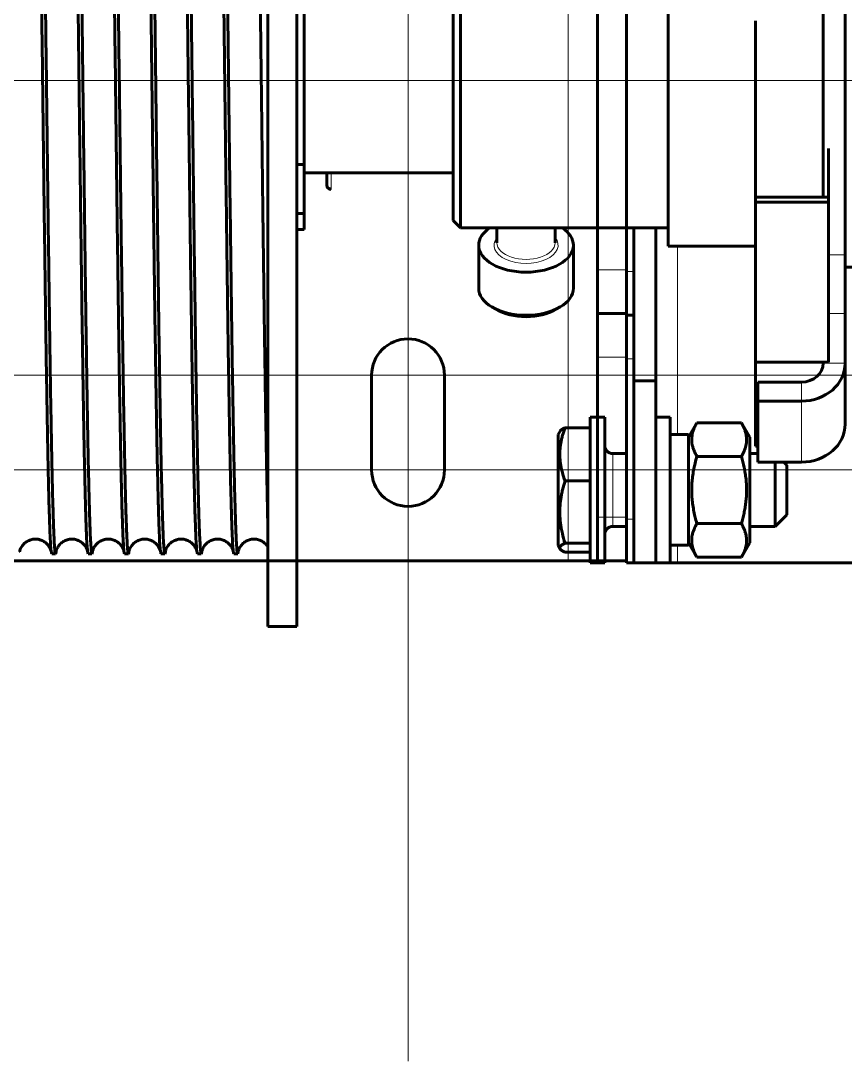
# Model space of a CAD drawing. Header units: millimetres. Extents: x 0 to 1680, y 0 to 594.
# Drawn here: x 591.54 to 594.51, y 226.455 to 230.205 of the extents above; entities that cross this region are included whole.
import ezdxf

# ---------------------------------------------------------------- set-up
doc = ezdxf.new("R2010")
doc.units = ezdxf.units.MM
for name, pattern in [('K5LT_AXLED', [19.5, 15, -1.5, 1.5, -1.5]), ('K5LT_BASIC', [0]), ('K5LT_THIN', [0])]:
    doc.linetypes.add(name, pattern=pattern)
doc.layers.add('Системный слой', color=7, linetype='Continuous')

# ---------------------------------------------------------------- blocks, each defined once
blk = doc.blocks.new('U43')
at = {"layer": 'Системный слой', "color": 30, "linetype": 'K5LT_AXLED', "lineweight": 18, "true_color": 0xff8000}
for p, q in [((592.9351, 233.5263), (592.9351, 228.9226)), ((592.9351, 231.0588), (592.9351, 226.4551)), ((587.7063, 229.9907), (595.7226, 229.9907)), ((588.3626, 228.9276), (592.6251, 228.9276)), ((590.8038, 228.9276), (595.0663, 228.9276)), ((588.3626, 228.5863), (592.6251, 228.5863)), ((590.8038, 228.5863), (595.0663, 228.5863))]:
    blk.add_line(p, q, dxfattribs=at)
at = {"layer": 'Системный слой', "color": 7, "linetype": 'K5LT_THIN', "lineweight": 18}
for p, q in [((593.5126, 228.2582), (593.5126, 231.7232)), ((593.6176, 229.3082), (593.7226, 229.3082)), ((593.6176, 228.9932), (593.7226, 228.9932)), ((593.7226, 228.4157), (593.6176, 228.4157))]:
    blk.add_line(p, q, dxfattribs=at)
at = {"layer": 'Системный слой', "color": 5, "linetype": 'K5LT_BASIC', "lineweight": 60, "true_color": 0x0000ff}
for p, q in [((593.6176, 230.6732), (593.6176, 229.3082)), ((593.7226, 230.6732), (593.7226, 229.3082)), ((593.6176, 229.1507), (593.6176, 229.3082)), ((593.7226, 229.1507), (593.7226, 229.3082)), ((593.6176, 229.1507), (593.6176, 228.9932)), ((593.6176, 229.1507), (593.7226, 229.1507)), ((593.7226, 228.9932), (593.7226, 229.1507)), ((593.6176, 228.4157), (593.6176, 228.9932)), ((593.7226, 228.4157), (593.7226, 228.9932)), ((592.8038, 228.9276), (592.8038, 228.5863)), ((593.0663, 228.5863), (593.0663, 228.9276)), ((593.6176, 228.4157), (593.6176, 228.2582)), ((593.7226, 228.2582), (593.7226, 228.4157)), ((589.9163, 228.2582), (593.5126, 228.2582)), ((593.5126, 228.2582), (593.6176, 228.2582)), ((593.7226, 228.2582), (593.6176, 228.2582))]:
    blk.add_line(p, q, dxfattribs=at)
for centre, start, end in [((592.9351, 228.9276), 0, 180), ((592.9351, 228.5863), 180, 0)]:
    blk.add_arc(centre, 0.1313, start, end, dxfattribs=at)

msp = doc.modelspace()

# ---------------------------------------------------------------- linework, layer by layer
at = {"layer": 'Системный слой', "color": 5, "linetype": 'K5LT_BASIC', "lineweight": 60, "true_color": 0x0000ff}
for p, q in [((592.42966, 231.95943), (592.42966, 228.02193)), ((592.53466, 231.95943), (592.53466, 228.02193)), ((594.43131, 229.56975), (594.43131, 230.6353)), ((594.51006, 229.36198), (594.51006, 230.6353)), ((593.87208, 229.39349), (593.87208, 230.57474)), ((593.12395, 229.45911), (593.12395, 230.50911)), ((593.0977, 229.48536), (593.0977, 230.48286)), ((592.56091, 230.29442), (592.56091, 229.68693)), ((594.18708, 229.56975), (594.18708, 230.20535)), ((594.44958, 229.56975), (594.44958, 229.7445)), ((592.53466, 229.68693), (592.56091, 229.68693)), ((592.56091, 229.68693), (592.56091, 229.51042)), ((592.56091, 229.6573), (593.0977, 229.6573)), ((592.64192, 229.6573), (592.64192, 229.6128)), ((594.18708, 229.55138), (594.18708, 229.56975)), ((594.44958, 229.56975), (594.18708, 229.56975)), ((594.44958, 229.55138), (594.44958, 229.56975)), ((594.44958, 229.55138), (594.18708, 229.55138)), ((594.18708, 228.97434), (594.18708, 229.55138)), ((594.44958, 228.97434), (594.44958, 229.55138)), ((592.53466, 229.51042), (592.56091, 229.51042)), ((592.56091, 229.51042), (592.56091, 229.45255)), ((593.12395, 229.45911), (593.0977, 229.48536)), ((592.53466, 229.45255), (592.56091, 229.45255)), ((593.87208, 229.45911), (593.12395, 229.45911)), ((593.2552, 229.45911), (593.2552, 229.40519)), ((593.4652, 229.45911), (593.4652, 229.40519)), ((593.72256, 229.45911), (593.72256, 229.30161)), ((593.74881, 229.45911), (593.74881, 228.90786)), ((593.82756, 229.45911), (593.82756, 228.90786)), ((593.18958, 229.39657), (593.18958, 229.24132)), ((593.53083, 229.39657), (593.53083, 229.24132)), ((594.18708, 229.39349), (593.87208, 229.39349)), ((594.51006, 229.15028), (594.51006, 229.36198)), ((593.72256, 229.14411), (593.72256, 229.30161)), ((594.67806, 229.31736), (594.51006, 229.31736)), ((593.25252, 229.16482), (593.23741, 229.17376)), ((593.46788, 229.16482), (593.48299, 229.17376)), ((593.72256, 229.14411), (593.72256, 228.98661)), ((593.72256, 229.14411), (593.74881, 229.14411)), ((594.51006, 228.97141), (594.51006, 229.15028)), ((593.72256, 228.40911), (593.72256, 228.98661)), ((594.44958, 228.97434), (594.18708, 228.97434)), ((594.18708, 228.89441), (594.18708, 228.97434)), ((594.43131, 228.97141), (594.43131, 228.97434)), ((594.51006, 228.97141), (594.51006, 228.7516)), ((594.51006, 228.76256), (594.51006, 228.97141)), ((593.74881, 228.90786), (593.74881, 228.25161)), ((593.74881, 228.90786), (593.82756, 228.90786)), ((593.82756, 228.25161), (593.82756, 228.90786)), ((594.18708, 228.69464), (594.18708, 228.89441)), ((594.19506, 228.89441), (594.18708, 228.89441)), ((594.19506, 228.83434), (594.19506, 228.90287)), ((594.19506, 228.90287), (594.35256, 228.90287)), ((594.19506, 228.83434), (594.35256, 228.83434)), ((594.19506, 228.61453), (594.19506, 228.83434)), ((593.64381, 228.77661), (593.59131, 228.77661)), ((593.59131, 228.51411), (593.59131, 228.77661)), ((593.64381, 228.51411), (593.64381, 228.77661)), ((593.82756, 228.77661), (593.88006, 228.77661)), ((593.88006, 228.77661), (593.88006, 228.25161)), ((593.59131, 228.7387), (593.50063, 228.7387)), ((593.94569, 228.70443), (593.97581, 228.7566)), ((593.97581, 228.7566), (594.13607, 228.7566)), ((594.13607, 228.7566), (594.16619, 228.70443)), ((594.51006, 228.75895), (594.51006, 228.76256)), ((593.48302, 228.7261), (593.47581, 228.71361)), ((593.47581, 228.71361), (593.47581, 228.35658)), ((593.88006, 228.71361), (593.94569, 228.71361)), ((593.94569, 228.71361), (593.94569, 228.31461)), ((594.16619, 228.3238), (594.16619, 228.70443)), ((594.18708, 228.67161), (594.18708, 228.69464)), ((594.19506, 228.69464), (594.18708, 228.69464)), ((594.19506, 228.67161), (594.18708, 228.67161)), ((593.67269, 228.64536), (593.72256, 228.64536)), ((593.97581, 228.63536), (594.13607, 228.63536)), ((594.16619, 228.64536), (594.19506, 228.64536)), ((594.35256, 228.61453), (594.19506, 228.61453)), ((594.25806, 228.59464), (594.25806, 228.61453)), ((594.25806, 228.38286), (594.25806, 228.59464)), ((594.2889, 228.61453), (594.30006, 228.60336)), ((594.30006, 228.60336), (594.30006, 228.56887)), ((593.59131, 228.54722), (593.50063, 228.54722)), ((594.30006, 228.56887), (594.30006, 228.42486)), ((593.59131, 228.25161), (593.59131, 228.51411)), ((593.64381, 228.25161), (593.64381, 228.51411)), ((593.72256, 228.40911), (593.72256, 228.25161)), ((594.25806, 228.38286), (594.30006, 228.42486)), ((593.47581, 228.35658), (593.47581, 228.31461)), ((593.67269, 228.38286), (593.72256, 228.38286)), ((593.97581, 228.39287), (594.13607, 228.39287)), ((594.16619, 228.38286), (594.25806, 228.38286)), ((593.59131, 228.32263), (593.50063, 228.32263)), ((593.94569, 228.3238), (593.97581, 228.27163)), ((594.13607, 228.27163), (594.16619, 228.3238)), ((591.65123, 228.28443), (591.66507, 228.28443)), ((591.78248, 228.28443), (591.79632, 228.28443)), ((591.91373, 228.28443), (591.92757, 228.28443)), ((592.04498, 228.28443), (592.05882, 228.28443)), ((592.17623, 228.28443), (592.19007, 228.28443)), ((592.30748, 228.28443), (592.32132, 228.28443)), ((593.48302, 228.30213), (593.47581, 228.31461)), ((593.59131, 228.28953), (593.50063, 228.28953)), ((593.88006, 228.31461), (593.94569, 228.31461)), ((593.64381, 228.25161), (593.59131, 228.25161)), ((593.74881, 228.25161), (593.72256, 228.25161)), ((593.74881, 228.25161), (593.82756, 228.25161)), ((593.82756, 228.25161), (593.88006, 228.25161)), ((593.82756, 228.25161), (593.90631, 228.25161)), ((593.90631, 228.25161), (594.69381, 228.25161)), ((593.97581, 228.27163), (594.13607, 228.27163)), ((592.42966, 228.02193), (592.53466, 228.02193))]:
    msp.add_line(p, q, dxfattribs=at)
at = {"layer": 'Системный слой', "color": 30, "linetype": 'K5LT_AXLED', "lineweight": 18, "true_color": 0xff8000}
msp.add_line((585.63256, 229.99068), (661.9513, 229.99068), dxfattribs=at)
at = {"layer": 'Системный слой', "color": 7, "linetype": 'K5LT_THIN', "lineweight": 18}
for p, q in [((592.65767, 229.6573), (592.65767, 229.60382)), ((592.65767, 229.60382), (592.65767, 229.59705)), ((593.61756, 228.77661), (593.61756, 229.45911)), ((593.90631, 229.39349), (593.90631, 228.71361)), ((594.51006, 229.36198), (594.44958, 229.36198)), ((593.72256, 229.30161), (593.74881, 229.30161)), ((594.51006, 229.15028), (594.44958, 229.15028)), ((593.72256, 228.98661), (593.74881, 228.98661)), ((594.43131, 228.97141), (594.51006, 228.97141)), ((594.35256, 228.83434), (594.35256, 228.90287)), ((594.35256, 228.61453), (594.35256, 228.83434)), ((593.67269, 228.59464), (593.67269, 228.64536)), ((593.67269, 228.38286), (593.67269, 228.59464)), ((593.74881, 228.40911), (593.72256, 228.40911)), ((593.90631, 228.31461), (593.90631, 228.25161))]:
    msp.add_line(p, q, dxfattribs=at)
at = {"layer": 'Системный слой', "color": 5, "linetype": 'K5LT_BASIC', "lineweight": 60, "true_color": 0x0000ff}
for centre, radius, start, end in [((592.65767, 229.6128), 0.01575, 180, 270), ((593.67269, 228.67424), 0.02887, 180, 270), ((593.67269, 228.35399), 0.02887, 90, 180)]:
    msp.add_arc(centre, radius, start, end, dxfattribs=at)
at = {"layer": 'Системный слой', "color": 7, "linetype": 'K5LT_THIN', "lineweight": 18}
for centre, major_axis, start_param, end_param in [((592.65767, 229.6128), (-0.01575, 0), 0, 1.5707963), ((593.3602, 229.39657), (-0.1155, 0), 5.8534856, 9.8544776), ((593.3602, 229.40519), (-0.105, 0), 0, 3.1415927)]:
    msp.add_ellipse(centre, major_axis=major_axis, ratio=0.5703319, start_param=start_param, end_param=end_param, dxfattribs=at)
at = {"layer": 'Системный слой', "color": 5, "linetype": 'K5LT_BASIC', "lineweight": 60, "true_color": 0x0000ff}
for centre, major_axis, ratio, start_param, end_param in [((593.3602, 229.39657), (0.17062, 0), 0.5703319, 2.4435478, 3.1415927), ((593.3602, 229.39657), (0.17062, 0), 0.5703319, 0, 0.6980448), ((593.3602, 229.39657), (0.17062, 0), 0.5703319, 3.1415927, 6.2831853), ((593.3602, 229.24132), (0.17062, 0), 0.5703319, 3.1415927, 3.90908), ((593.3602, 229.24132), (0.17062, 0), 0.5703319, 5.5156979, 6.2831853), ((593.3602, 229.24132), (0.17062, 0), 0.5703319, 3.90908, 5.5156979), ((593.3602, 229.22407), (0.14962, 0), 0.5703319, 3.90908, 5.5156979), ((594.35256, 228.97141), (0.07875, 0), 0.8702783, 4.712389, 6.2831853), ((594.35256, 228.97141), (0.1575, 0), 0.8702783, 4.712389, 6.2831853), ((594.35256, 228.7516), (0.1575, 0), 0.8702783, 4.712389, 6.2831853)]:
    msp.add_ellipse(centre, major_axis=major_axis, ratio=ratio, start_param=start_param, end_param=end_param, dxfattribs=at)
for points in [[(591.58561, 231.69693), (591.58627, 231.69693), (591.58759, 231.69182), (591.58956, 231.6689), (591.59154, 231.63094), (591.59352, 231.57826), (591.5955, 231.51135), (591.59748, 231.4308), (591.59946, 231.33734), (591.60144, 231.2318), (591.60342, 231.11513), (591.6054, 230.98838), (591.60737, 230.85268), (591.60935, 230.70925), (591.61133, 230.55938), (591.61331, 230.4044), (591.61529, 230.24572), (591.61727, 230.08475), (591.61925, 229.92294), (591.62123, 229.76173), (591.62321, 229.60258), (591.62518, 229.4469), (591.62716, 229.29611), (591.62914, 229.15154), (591.63112, 229.0145), (591.6331, 228.88621), (591.63508, 228.76782), (591.63706, 228.6604), (591.63904, 228.56491), (591.64101, 228.48221), (591.64299, 228.41303), (591.64497, 228.358), (591.64695, 228.31762), (591.64827, 228.30069), (591.64893, 228.29477)], [(591.71686, 231.69693), (591.71752, 231.69693), (591.71884, 231.69182), (591.72081, 231.6689), (591.72279, 231.63094), (591.72477, 231.57826), (591.72675, 231.51135), (591.72873, 231.4308), (591.73071, 231.33734), (591.73269, 231.2318), (591.73467, 231.11513), (591.73665, 230.98838), (591.73862, 230.85268), (591.7406, 230.70925), (591.74258, 230.55938), (591.74456, 230.4044), (591.74654, 230.24572), (591.74852, 230.08475), (591.7505, 229.92294), (591.75248, 229.76173), (591.75446, 229.60258), (591.75643, 229.4469), (591.75841, 229.29611), (591.76039, 229.15154), (591.76237, 229.0145), (591.76435, 228.88621), (591.76633, 228.76782), (591.76831, 228.6604), (591.77029, 228.56492), (591.77226, 228.48221), (591.77424, 228.41303), (591.77622, 228.358), (591.7782, 228.31762), (591.77952, 228.30069), (591.78018, 228.29477)], [(591.84811, 231.69693), (591.84877, 231.69693), (591.85009, 231.69182), (591.85206, 231.6689), (591.85404, 231.63094), (591.85602, 231.57826), (591.858, 231.51135), (591.85998, 231.4308), (591.86196, 231.33734), (591.86394, 231.2318), (591.86592, 231.11513), (591.8679, 230.98838), (591.86987, 230.85268), (591.87185, 230.70925), (591.87383, 230.55938), (591.87581, 230.4044), (591.87779, 230.24572), (591.87977, 230.08475), (591.88175, 229.92294), (591.88373, 229.76173), (591.88571, 229.60258), (591.88768, 229.44691), (591.88966, 229.29611), (591.89164, 229.15154), (591.89362, 229.0145), (591.8956, 228.88621), (591.89758, 228.76782), (591.89956, 228.66041), (591.90154, 228.56492), (591.90351, 228.48221), (591.90549, 228.41303), (591.90747, 228.35801), (591.90945, 228.31762), (591.91077, 228.30069), (591.91143, 228.29477)], [(591.97936, 231.69693), (591.98002, 231.69693), (591.98134, 231.69182), (591.98331, 231.6689), (591.98529, 231.63094), (591.98727, 231.57826), (591.98925, 231.51135), (591.99123, 231.4308), (591.99321, 231.33734), (591.99519, 231.2318), (591.99717, 231.11513), (591.99915, 230.98838), (592.00112, 230.85268), (592.0031, 230.70925), (592.00508, 230.55938), (592.00706, 230.4044), (592.00904, 230.24572), (592.01102, 230.08475), (592.013, 229.92294), (592.01498, 229.76173), (592.01696, 229.60258), (592.01893, 229.44691), (592.02091, 229.29611), (592.02289, 229.15154), (592.02487, 229.0145), (592.02685, 228.88621), (592.02883, 228.76782), (592.03081, 228.66041), (592.03279, 228.56492), (592.03476, 228.48221), (592.03674, 228.41303), (592.03872, 228.35801), (592.0407, 228.31762), (592.04202, 228.30069), (592.04268, 228.29477)], [(592.11061, 231.69693), (592.11127, 231.69693), (592.11259, 231.69182), (592.11456, 231.6689), (592.11654, 231.63094), (592.11852, 231.57826), (592.1205, 231.51135), (592.12248, 231.4308), (592.12446, 231.33734), (592.12644, 231.2318), (592.12842, 231.11513), (592.1304, 230.98838), (592.13237, 230.85268), (592.13435, 230.70925), (592.13633, 230.55938), (592.13831, 230.4044), (592.14029, 230.24572), (592.14227, 230.08475), (592.14425, 229.92294), (592.14623, 229.76173), (592.14821, 229.60258), (592.15018, 229.44691), (592.15216, 229.29611), (592.15414, 229.15154), (592.15612, 229.0145), (592.1581, 228.88621), (592.16008, 228.76783), (592.16206, 228.66041), (592.16404, 228.56492), (592.16601, 228.48221), (592.16799, 228.41304), (592.16997, 228.35801), (592.17195, 228.31762), (592.17327, 228.30069), (592.17393, 228.29477)], [(592.24186, 231.69693), (592.24252, 231.69693), (592.24384, 231.69182), (592.24581, 231.6689), (592.24779, 231.63094), (592.24977, 231.57826), (592.25175, 231.51135), (592.25373, 231.4308), (592.25571, 231.33734), (592.25769, 231.2318), (592.25967, 231.11513), (592.26165, 230.98838), (592.26362, 230.85268), (592.2656, 230.70925), (592.26758, 230.55938), (592.26956, 230.40441), (592.27154, 230.24572), (592.27352, 230.08475), (592.2755, 229.92294), (592.27748, 229.76173), (592.27946, 229.60258), (592.28143, 229.44691), (592.28341, 229.29611), (592.28539, 229.15154), (592.28737, 229.0145), (592.28935, 228.88621), (592.29133, 228.76783), (592.29331, 228.66041), (592.29529, 228.56492), (592.29726, 228.48221), (592.29924, 228.41304), (592.30122, 228.35801), (592.3032, 228.31762), (592.30452, 228.30069), (592.30518, 228.29477)], [(591.66507, 228.28443), (591.66441, 228.28443), (591.66309, 228.28953), (591.66111, 228.31245), (591.65913, 228.35041), (591.65716, 228.40307), (591.65518, 228.46997), (591.6532, 228.55051), (591.65122, 228.64395), (591.64924, 228.74947), (591.64726, 228.86612), (591.64528, 228.99285), (591.6433, 229.12853), (591.64133, 229.27194), (591.63935, 229.42179), (591.63737, 229.57674), (591.63539, 229.73541), (591.63341, 229.89636), (591.63143, 230.05816), (591.62945, 230.21935), (591.62747, 230.37849), (591.6255, 230.53416), (591.62352, 230.68495), (591.62154, 230.82952), (591.61956, 230.96657), (591.61758, 231.09487), (591.6156, 231.21326), (591.61362, 231.3207), (591.61165, 231.41621), (591.60967, 231.49894), (591.60769, 231.56815), (591.60571, 231.62321), (591.60373, 231.66364), (591.60241, 231.68059), (591.60175, 231.68653)], [(591.79632, 228.28443), (591.79566, 228.28443), (591.79434, 228.28953), (591.79236, 228.31245), (591.79038, 228.35041), (591.7884, 228.40307), (591.78643, 228.46997), (591.78445, 228.55051), (591.78247, 228.64395), (591.78049, 228.74947), (591.77851, 228.86612), (591.77653, 228.99285), (591.77455, 229.12853), (591.77258, 229.27194), (591.7706, 229.42179), (591.76862, 229.57675), (591.76664, 229.73541), (591.76466, 229.89636), (591.76268, 230.05816), (591.7607, 230.21935), (591.75872, 230.3785), (591.75675, 230.53416), (591.75477, 230.68495), (591.75279, 230.82952), (591.75081, 230.96657), (591.74883, 231.09487), (591.74685, 231.21327), (591.74487, 231.3207), (591.7429, 231.41621), (591.74092, 231.49894), (591.73894, 231.56815), (591.73696, 231.62321), (591.73498, 231.66364), (591.73366, 231.68059), (591.733, 231.68653)], [(591.92757, 228.28443), (591.92691, 228.28443), (591.92559, 228.28953), (591.92361, 228.31245), (591.92163, 228.35041), (591.91965, 228.40307), (591.91768, 228.46997), (591.9157, 228.55051), (591.91372, 228.64395), (591.91174, 228.74947), (591.90976, 228.86612), (591.90778, 228.99285), (591.9058, 229.12853), (591.90383, 229.27194), (591.90185, 229.42179), (591.89987, 229.57675), (591.89789, 229.73541), (591.89591, 229.89636), (591.89393, 230.05816), (591.89195, 230.21935), (591.88997, 230.3785), (591.888, 230.53416), (591.88602, 230.68496), (591.88404, 230.82952), (591.88206, 230.96657), (591.88008, 231.09487), (591.8781, 231.21327), (591.87612, 231.3207), (591.87415, 231.41621), (591.87217, 231.49894), (591.87019, 231.56815), (591.86821, 231.62322), (591.86623, 231.66364), (591.86491, 231.68059), (591.86425, 231.68653)], [(592.05882, 228.28443), (592.05816, 228.28443), (592.05684, 228.28953), (592.05486, 228.31245), (592.05288, 228.35041), (592.0509, 228.40307), (592.04893, 228.46997), (592.04695, 228.55051), (592.04497, 228.64395), (592.04299, 228.74947), (592.04101, 228.86612), (592.03903, 228.99286), (592.03705, 229.12853), (592.03508, 229.27194), (592.0331, 229.42179), (592.03112, 229.57675), (592.02914, 229.73541), (592.02716, 229.89636), (592.02518, 230.05816), (592.0232, 230.21936), (592.02122, 230.3785), (592.01925, 230.53416), (592.01727, 230.68496), (592.01529, 230.82953), (592.01331, 230.96657), (592.01133, 231.09487), (592.00935, 231.21327), (592.00737, 231.3207), (592.0054, 231.41622), (592.00342, 231.49895), (592.00144, 231.56815), (591.99946, 231.62322), (591.99748, 231.66364), (591.99616, 231.68059), (591.9955, 231.68653)], [(592.19007, 228.28443), (592.18941, 228.28443), (592.18809, 228.28953), (592.18611, 228.31245), (592.18413, 228.35041), (592.18215, 228.40307), (592.18018, 228.46997), (592.1782, 228.55051), (592.17622, 228.64395), (592.17424, 228.74947), (592.17226, 228.86612), (592.17028, 228.99286), (592.1683, 229.12854), (592.16633, 229.27194), (592.16435, 229.4218), (592.16237, 229.57675), (592.16039, 229.73541), (592.15841, 229.89637), (592.15643, 230.05816), (592.15445, 230.21936), (592.15247, 230.3785), (592.1505, 230.53417), (592.14852, 230.68496), (592.14654, 230.82953), (592.14456, 230.96658), (592.14258, 231.09487), (592.1406, 231.21327), (592.13862, 231.32071), (592.13664, 231.41622), (592.13467, 231.49895), (592.13269, 231.56815), (592.13071, 231.62322), (592.12873, 231.66364), (592.12741, 231.68059), (592.12675, 231.68653)], [(592.32132, 228.28443), (592.32066, 228.28443), (592.31934, 228.28953), (592.31736, 228.31245), (592.31538, 228.35041), (592.3134, 228.40307), (592.31143, 228.46997), (592.30945, 228.55051), (592.30747, 228.64395), (592.30549, 228.74948), (592.30351, 228.86612), (592.30153, 228.99286), (592.29955, 229.12854), (592.29758, 229.27194), (592.2956, 229.4218), (592.29362, 229.57675), (592.29164, 229.73541), (592.28966, 229.89637), (592.28768, 230.05817), (592.2857, 230.21936), (592.28372, 230.3785), (592.28175, 230.53417), (592.27977, 230.68496), (592.27779, 230.82953), (592.27581, 230.96658), (592.27383, 231.09487), (592.27185, 231.21327), (592.26987, 231.32071), (592.26789, 231.41622), (592.26592, 231.49895), (592.26394, 231.56815), (592.26196, 231.62322), (592.25998, 231.66364), (592.25866, 231.6806), (592.258, 231.68653)], [(591.64893, 228.29477), (591.6497, 228.28788), (591.65046, 228.28443), (591.65123, 228.28443)], [(591.66711, 228.29259), (591.66643, 228.28715), (591.66575, 228.28443), (591.66507, 228.28443)], [(591.78018, 228.29477), (591.78095, 228.28788), (591.78171, 228.28443), (591.78248, 228.28443)], [(591.79836, 228.29259), (591.79768, 228.28715), (591.797, 228.28443), (591.79632, 228.28443)], [(591.91143, 228.29477), (591.9122, 228.28788), (591.91296, 228.28443), (591.91373, 228.28443)], [(591.92961, 228.29259), (591.92893, 228.28715), (591.92825, 228.28443), (591.92757, 228.28443)], [(592.04268, 228.29477), (592.04345, 228.28788), (592.04421, 228.28443), (592.04498, 228.28443)], [(592.06086, 228.29259), (592.06018, 228.28715), (592.0595, 228.28443), (592.05882, 228.28443)], [(592.17393, 228.29477), (592.1747, 228.28788), (592.17546, 228.28443), (592.17623, 228.28443)], [(592.19211, 228.29259), (592.19143, 228.28715), (592.19075, 228.28443), (592.19007, 228.28443)], [(592.30518, 228.29477), (592.30595, 228.28788), (592.30671, 228.28443), (592.30748, 228.28443)], [(592.32336, 228.29259), (592.32268, 228.28715), (592.322, 228.28443), (592.32132, 228.28443)]]:
    msp.add_open_spline(points, degree=3, dxfattribs=at)
for points, knots in [([(592.40617, 229.99913), (592.40554, 230.0512), (592.40431, 230.15276), (592.40243, 230.30564), (592.40056, 230.45543), (592.39864, 230.60497), (592.39678, 230.74494), (592.39509, 230.86648), (592.3937, 230.96182), (592.39287, 231.01628), (592.39251, 231.0394)], [0, 0, 0, 0, 1.6682874, 3.2061784, 4.7488282, 6.3001269, 7.8597851, 9.1654215, 10.2128564, 11, 11, 11, 11]), ([(592.42966, 228.3961), (592.42966, 228.39616), (592.42966, 228.39625), (592.42966, 228.39637), (592.42966, 228.39657), (592.42966, 228.39684), (592.42966, 228.39717), (592.42965, 228.39758), (592.42964, 228.39816), (592.42963, 228.39908), (592.42961, 228.40048), (592.42958, 228.4023), (592.42954, 228.40446), (592.42948, 228.40746), (592.42938, 228.41208), (592.42924, 228.41853), (592.42905, 228.42722), (592.4288, 228.43871), (592.42845, 228.45459), (592.42796, 228.47699), (592.4273, 228.50781), (592.4265, 228.54727), (592.4256, 228.59312), (592.42469, 228.64203), (592.4238, 228.69249), (592.42289, 228.74573), (592.42192, 228.80465), (592.42088, 228.8713), (592.41973, 228.94707), (592.41848, 229.03283), (592.41714, 229.12839), (592.41573, 229.2331), (592.41424, 229.34655), (592.41269, 229.46807), (592.41109, 229.59612), (592.40945, 229.72962), (592.40781, 229.86399), (592.40671, 229.95518), (592.40617, 229.99913)], [0, 0, 0, 0, 0.0175735, 0.035147, 0.0526325, 0.069895, 0.0870512, 0.1056364, 0.1291142, 0.163245, 0.2156444, 0.2788792, 0.3470721, 0.4557444, 0.6340279, 0.9093874, 1.2684068, 1.7483953, 2.3966914, 3.3186802, 4.6004597, 6.2160024, 8.0033144, 9.7639594, 11.4738826, 13.2201066, 15.0894945, 17.1063248, 19.2211551, 21.4163628, 23.6500463, 25.912124, 28.1783172, 30.4289198, 32.6543075, 34.8494288, 37.0243654, 39, 39, 39, 39]), ([(593.50063, 228.7387), (593.49733, 228.72967), (593.49287, 228.71603), (593.48822, 228.69782), (593.4855, 228.68447), (593.48355, 228.67153), (593.48232, 228.65887), (593.48178, 228.64629), (593.48195, 228.63361), (593.48286, 228.6205), (593.48459, 228.60676), (593.48729, 228.5922), (593.49215, 228.57215), (593.49702, 228.55712), (593.50063, 228.54722)], [0, 0, 0, 0, 2.1757748, 3.2580008, 4.299901, 5.3052497, 6.2730749, 7.2399279, 8.2177231, 9.2074326, 10.2766052, 11.4133267, 12.6132408, 15, 15, 15, 15]), ([(593.48302, 228.7261), (593.48346, 228.72685), (593.48464, 228.72845), (593.48729, 228.73092), (593.49215, 228.73439), (593.49702, 228.73699), (593.50063, 228.7387)], [0, 0, 0, 0, 1.2341302, 2.6217314, 4.086472, 7, 7, 7, 7]), ([(593.97581, 228.63536), (593.97361, 228.63917), (593.9695, 228.64683), (593.96435, 228.65846), (593.96043, 228.67019), (593.95787, 228.682), (593.95684, 228.69364), (593.95727, 228.70485), (593.9589, 228.71523), (593.96141, 228.72484), (593.9645, 228.73362), (593.96904, 228.7442), (593.97301, 228.75174), (593.97581, 228.7566)], [0, 0, 0, 0, 1.354483, 2.7078936, 4.0602316, 5.4104245, 6.759545, 8.033227, 9.232543, 10.3098657, 11.339561, 12.2740014, 14, 14, 14, 14]), ([(594.13607, 228.63536), (594.13965, 228.64156), (594.14447, 228.65098), (594.14941, 228.6638), (594.15231, 228.67372), (594.15423, 228.684), (594.15502, 228.69448), (594.15457, 228.70504), (594.15292, 228.71561), (594.1501, 228.72613), (594.14501, 228.73988), (594.13988, 228.74999), (594.13607, 228.7566)], [0, 0, 0, 0, 2.0477783, 3.0746664, 4.1348391, 5.2262972, 6.3435699, 7.4553719, 8.572186, 9.6994826, 10.8184585, 13, 13, 13, 13]), ([(593.97581, 228.39287), (593.9746, 228.39708), (593.97166, 228.40768), (593.96717, 228.42584), (593.96274, 228.44782), (593.95944, 228.4704), (593.95749, 228.49259), (593.95685, 228.51388), (593.95746, 228.53499), (593.95933, 228.55692), (593.96251, 228.57907), (593.9678, 228.60569), (593.97259, 228.62418), (593.97581, 228.63536)], [0, 0, 0, 0, 0.746243, 1.8769492, 3.1925957, 4.5688086, 5.7685243, 6.9912659, 8.1994214, 9.3699648, 10.7443355, 12.0143715, 14, 14, 14, 14]), ([(594.13607, 228.39287), (594.13965, 228.40528), (594.14447, 228.42411), (594.14941, 228.44975), (594.15231, 228.4696), (594.15423, 228.49016), (594.15502, 228.51112), (594.15457, 228.53224), (594.15292, 228.55337), (594.1501, 228.57442), (594.14501, 228.60192), (594.13988, 228.62214), (594.13607, 228.63536)], [0, 0, 0, 0, 2.0477783, 3.0746664, 4.1348391, 5.2262972, 6.3435699, 7.4553719, 8.572186, 9.6994826, 10.8184585, 13, 13, 13, 13]), ([(593.50063, 228.54722), (593.49733, 228.53663), (593.49287, 228.52063), (593.48822, 228.49927), (593.4855, 228.48361), (593.48355, 228.46844), (593.48232, 228.45358), (593.48178, 228.43883), (593.48195, 228.42395), (593.48286, 228.40859), (593.48459, 228.39247), (593.48729, 228.37539), (593.49215, 228.35187), (593.49702, 228.33424), (593.50063, 228.32263)], [0, 0, 0, 0, 2.1757748, 3.2580008, 4.299901, 5.3052497, 6.2730749, 7.2399279, 8.2177231, 9.2074326, 10.2766052, 11.4133267, 12.6132408, 15, 15, 15, 15]), ([(593.97581, 228.27163), (593.97451, 228.27388), (593.97151, 228.27931), (593.96706, 228.28838), (593.9628, 228.29897), (593.95961, 228.30975), (593.95765, 228.32031), (593.95687, 228.33059), (593.95728, 228.34094), (593.95895, 228.35197), (593.96203, 228.36333), (593.9674, 228.37724), (593.9724, 228.38696), (593.97581, 228.39287)], [0, 0, 0, 0, 0.800869, 1.9194711, 3.1876314, 4.484464, 5.6348322, 6.806911, 7.9913437, 9.1664198, 10.5804651, 11.8987979, 14, 14, 14, 14]), ([(594.13607, 228.27163), (594.13965, 228.27783), (594.14447, 228.28725), (594.14941, 228.30007), (594.15231, 228.30999), (594.15423, 228.32027), (594.15502, 228.33075), (594.15457, 228.34131), (594.15292, 228.35188), (594.1501, 228.3624), (594.14501, 228.37615), (594.13988, 228.38626), (594.13607, 228.39287)], [0, 0, 0, 0, 2.0477783, 3.0746664, 4.1348391, 5.2262972, 6.3435699, 7.4553719, 8.572186, 9.6994826, 10.8184585, 13, 13, 13, 13]), ([(591.5358, 228.29226), (591.53584, 228.29235), (591.53586, 228.29267), (591.53629, 228.29458), (591.53743, 228.29855), (591.54018, 228.30542), (591.54528, 228.31349), (591.55062, 228.31967), (591.55641, 228.3248), (591.56266, 228.32903), (591.56933, 228.3324), (591.57633, 228.33489), (591.58356, 228.33647), (591.59091, 228.33713), (591.59827, 228.33687), (591.60553, 228.33569), (591.61257, 228.33363), (591.61928, 228.33072), (591.62555, 228.32702), (591.63127, 228.3226), (591.63635, 228.31758), (591.64068, 228.3121), (591.64417, 228.30639), (591.64677, 228.30082), (591.64841, 228.296), (591.64899, 228.29357), (591.64915, 228.29277), (591.64919, 228.29257)], [0, 0, 0, 0, 2.0187815, 4.0318848, 6.044988, 8.027989, 9.1781072, 10.0838936, 10.8927131, 11.6554533, 12.3915372, 13.1130318, 13.8263335, 14.5352909, 15.2425857, 15.9504783, 16.6613443, 17.3782326, 18.1057231, 18.8515189, 19.6296959, 20.467542, 21.4196271, 22.5921837, 24.2011241, 26.5317692, 28, 28, 28, 28]), ([(591.66705, 228.29226), (591.66709, 228.29235), (591.66711, 228.29267), (591.66754, 228.29458), (591.66867, 228.29855), (591.67143, 228.30542), (591.67653, 228.31349), (591.68187, 228.31967), (591.68766, 228.3248), (591.69391, 228.32903), (591.70058, 228.3324), (591.70758, 228.33488), (591.7148, 228.33646), (591.72215, 228.33713), (591.72952, 228.33687), (591.73678, 228.3357), (591.74382, 228.33363), (591.75053, 228.33072), (591.7568, 228.32702), (591.76252, 228.32261), (591.76759, 228.31758), (591.77193, 228.3121), (591.77542, 228.3064), (591.77801, 228.30082), (591.77966, 228.296), (591.78024, 228.29357), (591.7804, 228.29277), (591.78044, 228.29257)], [0, 0, 0, 0, 2.0187847, 4.031941, 6.0450972, 8.0283283, 9.1784802, 10.084249, 10.8930333, 11.6557318, 12.3917798, 13.1132368, 13.826501, 14.5354214, 15.2426806, 15.9505387, 16.6613714, 17.3782267, 18.105683, 18.8514401, 19.6295675, 20.4673406, 21.4193047, 22.5916685, 24.2002135, 26.5314244, 28, 28, 28, 28]), ([(591.7983, 228.29226), (591.79834, 228.29235), (591.79836, 228.29267), (591.79879, 228.29458), (591.79992, 228.29854), (591.80268, 228.30542), (591.80778, 228.31348), (591.81312, 228.31967), (591.8189, 228.3248), (591.82516, 228.32903), (591.83183, 228.3324), (591.83882, 228.33488), (591.84605, 228.33646), (591.8534, 228.33713), (591.86076, 228.33687), (591.86802, 228.3357), (591.87507, 228.33363), (591.88178, 228.33072), (591.88804, 228.32702), (591.89376, 228.32261), (591.89884, 228.31759), (591.90318, 228.31211), (591.90667, 228.3064), (591.90926, 228.30082), (591.91091, 228.296), (591.91149, 228.29357), (591.91165, 228.29277), (591.91169, 228.29257)], [0, 0, 0, 0, 2.018791, 4.0320036, 6.0452161, 8.0286875, 9.1788744, 10.0846256, 10.8933739, 11.6560297, 12.3920408, 13.1134592, 13.8266846, 14.535567, 15.2427892, 15.9506118, 16.6614098, 17.3782309, 18.1056515, 18.8513684, 19.6294446, 20.4671425, 21.4189825, 22.5911491, 24.1992897, 26.5310917, 28, 28, 28, 28]), ([(591.92955, 228.29226), (591.92959, 228.29235), (591.92961, 228.29267), (591.93004, 228.29458), (591.93117, 228.29854), (591.93393, 228.30542), (591.93903, 228.31348), (591.94437, 228.31967), (591.95015, 228.32479), (591.95641, 228.32903), (591.96308, 228.3324), (591.97007, 228.33488), (591.9773, 228.33646), (591.98465, 228.33713), (591.99201, 228.33687), (591.99927, 228.3357), (592.00631, 228.33364), (592.01302, 228.33073), (592.01929, 228.32702), (592.02501, 228.32261), (592.03009, 228.31759), (592.03442, 228.31211), (592.03792, 228.3064), (592.04051, 228.30083), (592.04216, 228.296), (592.04274, 228.29357), (592.0429, 228.29277), (592.04294, 228.29257)], [0, 0, 0, 0, 2.0188004, 4.0320725, 6.0453447, 8.0290668, 9.17929, 10.0850232, 10.8937349, 11.6563471, 12.3923203, 13.1136989, 13.8268843, 14.5357274, 15.2429116, 15.9506973, 16.6614596, 17.378245, 18.1056286, 18.8513038, 19.629327, 20.4669476, 21.4186604, 22.5906253, 24.1983529, 26.5307709, 28, 28, 28, 28]), ([(592.0608, 228.29226), (592.06084, 228.29235), (592.06086, 228.29267), (592.06129, 228.29458), (592.06242, 228.29854), (592.06518, 228.30541), (592.07028, 228.31348), (592.07561, 228.31967), (592.0814, 228.32479), (592.08765, 228.32903), (592.09432, 228.3324), (592.10132, 228.33488), (592.10854, 228.33646), (592.11589, 228.33713), (592.12326, 228.33687), (592.13052, 228.3357), (592.13756, 228.33364), (592.14427, 228.33073), (592.15054, 228.32703), (592.15626, 228.32261), (592.16134, 228.31759), (592.16567, 228.31211), (592.16917, 228.30641), (592.17176, 228.30083), (592.1734, 228.296), (592.17399, 228.29357), (592.17415, 228.29277), (592.17419, 228.29257)], [0, 0, 0, 0, 2.0188129, 4.0321479, 6.0454829, 8.029466, 9.1797268, 10.085442, 10.8941163, 11.656684, 12.3926181, 13.1139559, 13.8271001, 14.5359029, 15.2430478, 15.9507954, 16.6615206, 17.3782691, 18.1056144, 18.8512464, 19.6292149, 20.4667559, 21.4183384, 22.5900972, 24.1974031, 26.5304622, 28, 28, 28, 28]), ([(592.19205, 228.29226), (592.19209, 228.29235), (592.19211, 228.29267), (592.19254, 228.29457), (592.19367, 228.29854), (592.19642, 228.30541), (592.20153, 228.31348), (592.20686, 228.31966), (592.21265, 228.32479), (592.2189, 228.32903), (592.22557, 228.3324), (592.23256, 228.33488), (592.23979, 228.33646), (592.24714, 228.33713), (592.2545, 228.33687), (592.26176, 228.3357), (592.2688, 228.33364), (592.27551, 228.33073), (592.28178, 228.32703), (592.28751, 228.32262), (592.29258, 228.3176), (592.29692, 228.31211), (592.30042, 228.30641), (592.30301, 228.30083), (592.30465, 228.296), (592.30524, 228.29357), (592.3054, 228.29277), (592.30544, 228.29257)], [0, 0, 0, 0, 2.0188285, 4.0322297, 6.0456309, 8.0298853, 9.1801849, 10.0858819, 10.894518, 11.6570403, 12.3929343, 13.1142301, 13.8273322, 14.5360933, 15.2431977, 15.9509061, 16.6615929, 17.3783032, 18.1056088, 18.8511962, 19.6291082, 20.4665675, 21.4180167, 22.5895649, 24.1964403, 26.5301655, 28, 28, 28, 28]), ([(592.3233, 228.29226), (592.32334, 228.29235), (592.32336, 228.29267), (592.32379, 228.29457), (592.32492, 228.29854), (592.32767, 228.30541), (592.33277, 228.31347), (592.33811, 228.31966), (592.34389, 228.32479), (592.35015, 228.32902), (592.35682, 228.33239), (592.36381, 228.33488), (592.37103, 228.33646), (592.37838, 228.33713), (592.38575, 228.33687), (592.39301, 228.3357), (592.40005, 228.33364), (592.40676, 228.33073), (592.41303, 228.32703), (592.41875, 228.32262), (592.42383, 228.3176), (592.42736, 228.31313), (592.42909, 228.31053), (592.42966, 228.30962)], [0, 0, 0, 0, 2.3136054, 4.6210493, 6.9284932, 9.2027779, 10.521071, 11.5589815, 12.4856367, 13.3594364, 14.2027263, 15.0292842, 15.8464517, 16.6586453, 17.4689414, 18.2799311, 19.0943351, 19.9156422, 20.7490897, 21.6034823, 22.4949054, 23.4545403, 24, 24, 24, 24]), ([(593.50063, 228.32263), (593.49733, 228.32107), (593.49287, 228.31871), (593.48822, 228.31557), (593.4855, 228.31326), (593.48355, 228.31102), (593.48232, 228.30883), (593.48178, 228.30666), (593.48195, 228.30442), (593.48257, 228.30291), (593.48302, 228.30213)], [0, 0, 0, 0, 2.5830497, 3.8678533, 5.1047827, 6.2983188, 7.4473074, 8.5951419, 9.7559668, 11, 11, 11, 11]), ([(591.66738, 228.29482), (591.66732, 228.29433), (591.66723, 228.29357), (591.66713, 228.29277), (591.66706, 228.29232), (591.66705, 228.29223), (591.66705, 228.29225)], [0, 0, 0, 0, 2.1276591, 3.7516384, 5.3755232, 7, 7, 7, 7]), ([(591.79863, 228.29482), (591.79857, 228.29433), (591.79848, 228.29356), (591.79838, 228.29276), (591.79831, 228.29232), (591.7983, 228.29223), (591.7983, 228.29225)], [0, 0, 0, 0, 2.1393283, 3.7594191, 5.3794183, 7, 7, 7, 7]), ([(591.92988, 228.29482), (591.92982, 228.29432), (591.92973, 228.29355), (591.92963, 228.29276), (591.92956, 228.29231), (591.92955, 228.29223), (591.92955, 228.29225)], [0, 0, 0, 0, 2.1513396, 3.7674279, 5.3834274, 7, 7, 7, 7]), ([(592.06113, 228.29482), (592.06107, 228.29432), (592.06098, 228.29354), (592.06088, 228.29275), (592.06081, 228.29231), (592.0608, 228.29223), (592.0608, 228.29225)], [0, 0, 0, 0, 2.1636874, 3.7756609, 5.3875485, 7, 7, 7, 7]), ([(592.19238, 228.29482), (592.19232, 228.29431), (592.19223, 228.29354), (592.19212, 228.29274), (592.19206, 228.29231), (592.19205, 228.29223), (592.19205, 228.29225)], [0, 0, 0, 0, 2.1763659, 3.7841145, 5.3917797, 7, 7, 7, 7]), ([(592.32363, 228.29482), (592.32357, 228.29431), (592.32348, 228.29353), (592.32337, 228.29274), (592.32331, 228.2923), (592.3233, 228.29223), (592.3233, 228.29225)], [0, 0, 0, 0, 2.1893954, 3.792802, 5.3961279, 7, 7, 7, 7]), ([(593.48302, 228.30213), (593.48346, 228.30138), (593.48464, 228.29978), (593.48729, 228.2973), (593.49215, 228.29384), (593.49702, 228.29124), (593.50063, 228.28953)], [0, 0, 0, 0, 1.2341302, 2.6217314, 4.086472, 7, 7, 7, 7])]:
    msp.add_open_spline(points, degree=3, knots=knots, dxfattribs=at)
at = {"layer": 'Системный слой', "color": 7, "linetype": 'K5LT_THIN', "lineweight": 18}
msp.add_open_spline([(592.39251, 231.0394), (592.39348, 230.97693), (592.39528, 230.85362), (592.39784, 230.66554), (592.4002, 230.48308), (592.40251, 230.29832), (592.40451, 230.13537), (592.40574, 230.03459), (592.40618, 229.99884)], degree=3, knots=[0, 0, 0, 0, 1.9045188, 3.5659249, 5.0492266, 6.5711811, 8.1385898, 9, 9, 9, 9], dxfattribs=at)

# ---------------------------------------------------------------- block references
at = {"layer": 'Системный слой'}
msp.add_blockref('U43', (0, 0), dxfattribs=at)

doc.saveas('drawing.dxf')
